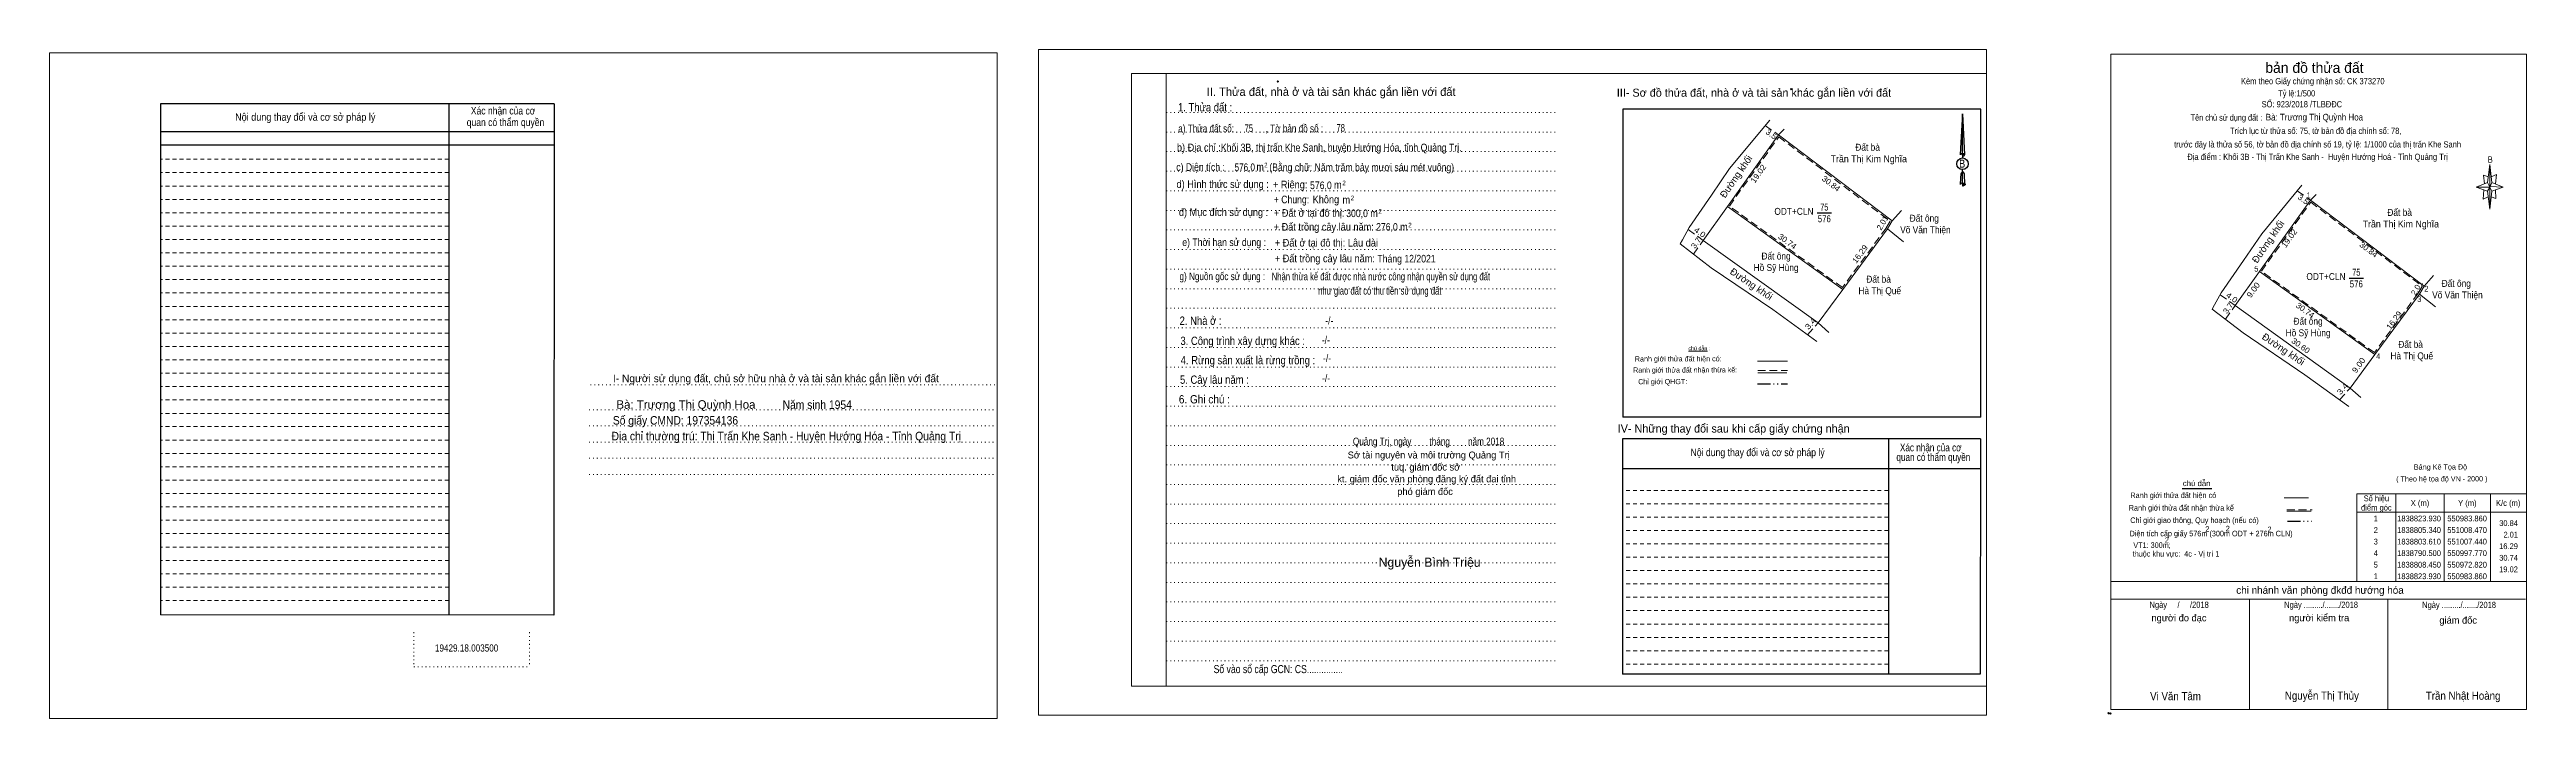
# Model space of a CAD drawing. Header units: metres. Extents: x 550494 to 551512, y 1838712 to 1838862.
# Drawn here: x 550494 to 551031, y 1838712 to 1838856 of the extents above; entities that cross this region are included whole.
import ezdxf
from ezdxf.enums import TextEntityAlignment as Align

# ---------------------------------------------------------------- set-up
doc = ezdxf.new("R2010")
doc.units = ezdxf.units.M
doc.header["$LTSCALE"] = 0.56
doc.header["$PDMODE"] = 32
doc.header["$PDSIZE"] = 0.28
for name, pattern in [('DASH_DOUBLE_DOT', [9.2, 5, -1.2, 0.3, -1.2, 0.3, -1.2]), ('DOTTED', [1.5, 0.3, -1.2]), ('MEDIUM_DASHED', [4.5, 3, -1.5]), ('SHORT_DASHED', [2.7, 1.5, -1.2])]:
    doc.linetypes.add(name, pattern=pattern)
for name, color, linetype, lineweight in [('1', 7, 'DOTTED', 13), ('10', 7, 'Continuous', 13), ('16', 7, 'Continuous', 25), ('18', 7, 'Continuous', 25), ('2', 7, 'SHORT_DASHED', 13), ('28', 7, 'Continuous', 25), ('5', 7, 'Continuous', 13), ('55', 7, 'Continuous', 13), ('63', 7, 'Continuous', 13)]:
    doc.layers.add(name, color=color, linetype=linetype, lineweight=lineweight)
doc.layers.add('34', color=7, linetype='Continuous')

msp = doc.modelspace()

# ---------------------------------------------------------------- linework, layer by layer
at = {"layer": '1', "linetype": 'Continuous'}
for p, q in [((550728.59, 1838851.29), (550913.69, 1838851.29)), ((550728.59, 1838851.29), (550728.59, 1838718.79)), ((550913.69, 1838851.29), (550913.69, 1838717.67)), ((550728.59, 1838718.79), (550913.69, 1838718.79))]:
    msp.add_line(p, q, dxfattribs=at)
at = {"layer": '1'}
for p, q in [((550736.09, 1838851.29), (550736.09, 1838718.79)), ((550736.09, 1838851.29), (550736.09, 1838718.79)), ((550736.17, 1838842.87), (550820.71, 1838842.87)), ((550736.17, 1838838.65), (550820.71, 1838838.65)), ((550736.17, 1838834.41), (550820.71, 1838834.41)), ((550736.17, 1838830.17), (550820.71, 1838830.17)), ((550736.17, 1838825.93), (550820.71, 1838825.93)), ((550736.17, 1838821.69), (550820.71, 1838821.69)), ((550736.17, 1838817.47), (550820.71, 1838817.47)), ((550736.17, 1838813.23), (550820.71, 1838813.23)), ((550736.17, 1838808.99), (550820.71, 1838808.99)), ((550736.17, 1838804.75), (550820.71, 1838804.75)), ((550736.17, 1838800.53), (550820.71, 1838800.53)), ((550736.17, 1838796.29), (550820.71, 1838796.29)), ((550736.17, 1838792.05), (550820.71, 1838792.05)), ((550611.47, 1838783.97), (550699.53, 1838783.97)), ((550736.17, 1838787.81), (550820.71, 1838787.81)), ((550736.17, 1838783.57), (550820.71, 1838783.57)), ((550611.18, 1838778.57), (550699.23, 1838778.57)), ((550736.17, 1838779.35), (550820.71, 1838779.35)), ((550611.18, 1838775.07), (550699.23, 1838775.07)), ((550736.17, 1838775.11), (550820.71, 1838775.11)), ((550611.18, 1838771.57), (550699.23, 1838771.57)), ((550611.18, 1838768.07), (550699.23, 1838768.07)), ((550736.17, 1838770.87), (550820.71, 1838770.87)), ((550611.18, 1838764.57), (550699.23, 1838764.57)), ((550736.17, 1838766.65), (550820.71, 1838766.65)), ((550736.17, 1838762.41), (550820.71, 1838762.41)), ((550736.17, 1838758.15), (550820.71, 1838758.15)), ((550736.17, 1838753.93), (550820.71, 1838753.93)), ((550736.17, 1838749.71), (550820.71, 1838749.71)), ((550736.17, 1838745.45), (550820.71, 1838745.45)), ((550736.17, 1838741.21), (550820.71, 1838741.21)), ((550736.17, 1838736.99), (550820.71, 1838736.99)), ((550573.25, 1838730.43), (550573.25, 1838722.93)), ((550598.23, 1838730.43), (550598.23, 1838722.93)), ((550736.17, 1838732.75), (550820.71, 1838732.75)), ((550736.17, 1838728.51), (550820.71, 1838728.51)), ((550736.17, 1838724.27), (550820.71, 1838724.27)), ((550573.25, 1838722.93), (550598.23, 1838722.93))]:
    msp.add_line(p, q, dxfattribs=at)
at = {"layer": '1', "linetype": 'Continuous'}
for points in [[(550494.34, 1838711.79), (550699.54, 1838711.79), (550699.54, 1838855.79), (550494.34, 1838855.79)], [(550494.34, 1838855.79), (550699.54, 1838855.79), (550699.54, 1838711.79), (550494.34, 1838711.79)], [(550494.34, 1838711.79), (550699.54, 1838711.79), (550699.54, 1838855.79), (550494.34, 1838855.79)], [(550708.49, 1838712.49), (550913.69, 1838712.49), (550913.69, 1838856.49), (550708.49, 1838856.49)], [(550736.09, 1838851.29), (550913.69, 1838851.29), (550913.69, 1838718.79), (550736.09, 1838718.79)]]:
    msp.add_lwpolyline(points, close=True, dxfattribs=at)
at = {"layer": '10'}
for p, q in [((550858.11, 1838830.76), (550866.8, 1838841.24)), ((550869.88, 1838839.24), (550868.67, 1838838.03)), ((550973.3, 1838816.66), (550981.99, 1838827.14)), ((550857.63, 1838822.55), (550882.58, 1838804.6)), ((550893.28, 1838819.44), (550895.33, 1838821.68)), ((550985.07, 1838825.14), (550983.86, 1838823.93)), ((550847.93, 1838815.36), (550849.34, 1838817.97)), ((550852.4, 1838815.22), (550877.24, 1838797.35)), ((550892.25, 1838817.71), (550895.76, 1838814.9)), ((550972.82, 1838808.45), (550997.77, 1838790.5)), ((551008.47, 1838805.34), (551010.52, 1838807.58)), ((550867.48, 1838800.25), (550876.96, 1838793.35)), ((550963.12, 1838801.26), (550964.53, 1838803.87)), ((550967.59, 1838801.12), (550992.43, 1838783.25)), ((551007.44, 1838803.61), (551010.95, 1838800.8)), ((550879.58, 1838795.3), (550877.24, 1838797.35)), ((550982.67, 1838786.15), (550992.15, 1838779.25)), ((550994.77, 1838781.2), (550992.43, 1838783.25))]:
    msp.add_line(p, q, dxfattribs=at)
at = {"layer": '10', "linetype": 'MEDIUM_DASHED'}
for p, q in [((550865.82, 1838840.06), (550868.67, 1838838.03)), ((550981.01, 1838825.96), (550983.86, 1838823.93)), ((550849.12, 1838817.56), (550852.4, 1838815.22)), ((550850.25, 1838812.24), (550852.4, 1838815.22)), ((550964.31, 1838803.46), (550967.59, 1838801.12)), ((550965.44, 1838798.14), (550967.59, 1838801.12)), ((550874.99, 1838794.78), (550877.24, 1838797.35)), ((550990.18, 1838780.68), (550992.43, 1838783.25))]:
    msp.add_line(p, q, dxfattribs=at)
at = {"layer": '10', "lineweight": 25}
for p, q in [((550877.04, 1838821.15), (550880.17, 1838821.15)), ((550992.23, 1838807.05), (550995.36, 1838807.05))]:
    msp.add_line(p, q, dxfattribs=at)
at = {"layer": '10'}
for points in [[(550868.67, 1838838.03), (550857.63, 1838822.55), (550852.4, 1838815.22)], [(550868.67, 1838838.03), (550893.28, 1838819.44), (550892.25, 1838817.71)], [(550858.11, 1838830.76), (550854.15, 1838824.99), (550849.34, 1838817.97)], [(550983.86, 1838823.93), (550972.82, 1838808.45), (550967.59, 1838801.12)], [(550983.86, 1838823.93), (551008.47, 1838805.34), (551007.44, 1838803.61)], [(550867.48, 1838800.25), (550854.12, 1838809.3), (550847.36, 1838814.43), (550847.93, 1838815.36)], [(550892.25, 1838817.71), (550882.58, 1838804.6), (550877.24, 1838797.35)], [(550973.3, 1838816.66), (550969.34, 1838810.89), (550964.53, 1838803.87)], [(550982.67, 1838786.15), (550969.31, 1838795.2), (550962.55, 1838800.33), (550963.12, 1838801.26)], [(551007.44, 1838803.61), (550997.77, 1838790.5), (550992.43, 1838783.25)]]:
    msp.add_lwpolyline(points, dxfattribs=at)
at = {"layer": '10', "linetype": 'MEDIUM_DASHED'}
for points in [[(550868.74, 1838837.6), (550892.88, 1838819.36), (550892, 1838817.88), (550882.51, 1838805.02), (550858.05, 1838822.62)], [(550983.93, 1838823.5), (551008.07, 1838805.26), (551007.19, 1838803.78), (550997.7, 1838790.92), (550973.24, 1838808.52)]]:
    msp.add_lwpolyline(points, close=True, dxfattribs=at)
at = {"layer": '16'}
msp.add_line((550962.5, 1838761.45), (550956.05, 1838761.45), dxfattribs=at)
at = {"layer": '18'}
for p, q in [((550908.5, 1838842.59), (550908.97, 1838833.73)), ((550908.5, 1838842.59), (550908.97, 1838833.73)), ((550908.5, 1838842.59), (550908.97, 1838833.73)), ((550908.12, 1838835.13), (550908.05, 1838833.75)), ((550908.5, 1838834.03), (550908.5, 1838833.69)), ((550908.5, 1838833.69), (550908.5, 1838833.43)), ((550908.5, 1838833.43), (550908.5, 1838833.09)), ((550908.5, 1838833.43), (550908.5, 1838833.09)), ((550908.5, 1838833.43), (550908.5, 1838833.09)), ((550908.97, 1838833.73), (550908.97, 1838833.75)), ((550908.5, 1838830.13), (550908.5, 1838830.53)), ((550908.5, 1838830.13), (550908.5, 1838830.53)), ((550908.5, 1838830.13), (550908.5, 1838830.53)), ((550908.5, 1838830.13), (550908.85, 1838829.63)), ((550908.5, 1838830.13), (550908.85, 1838829.63)), ((550908.5, 1838830.13), (550908.85, 1838829.63)), ((550908.5, 1838827.63), (550908.5, 1838827.29)), ((550908.5, 1838827.29), (550908.5, 1838827.03)), ((550908.85, 1838829.63), (550908.97, 1838827.33)), ((550908.85, 1838829.63), (550908.97, 1838827.33)), ((550908.85, 1838829.63), (550908.97, 1838827.33))]:
    msp.add_line(p, q, dxfattribs=at)
for points in [[(550908.5, 1838834.03), (550908.5, 1838842.59), (550908.12, 1838835.13)], [(550908.5, 1838827.63), (550908.5, 1838830.13), (550908.17, 1838829.63), (550908.12, 1838828.69), (550908.05, 1838827.33)]]:
    msp.add_lwpolyline(points, dxfattribs=at)
msp.add_ellipse((550908.5186, 1838831.7797), major_axis=(0, 1.258), ratio=0.983453, dxfattribs=at)
for centre, start_param, end_param in [((550908.519, 1838833.7182), 1.57079633, 3.07445202), ((550908.519, 1838833.7182), 0.06714063, 1.57079633), ((550908.519, 1838833.7182), 4.71238898, 6.28318531), ((550908.519, 1838827.2977), 2.49106941, 3.07427841), ((550908.519, 1838827.2977), 1.57079633, 2.49106941), ((550908.519, 1838827.2977), 0.06714063, 1.57079633), ((550908.519, 1838827.2977), 4.71238898, 6.28318531)]:
    msp.add_ellipse(centre, major_axis=(0.4535, 0), ratio=0.655448, start_param=start_param, end_param=end_param, dxfattribs=at)
msp.add_point((550908.97, 1838827.33), dxfattribs=at)
at = {"layer": '2', "linetype": 'Continuous', "lineweight": 25}
for p, q in [((550603.61, 1838844.75), (550518.34, 1838844.75)), ((550518.34, 1838844.75), (550518.34, 1838734.23)), ((550580.77, 1838844.75), (550580.8, 1838734.15)), ((550603.61, 1838838.71), (550518.45, 1838838.71)), ((550603.61, 1838835.83), (550518.45, 1838835.83))]:
    msp.add_line(p, q, dxfattribs=at)
at = {"layer": '2'}
for p, q in [((550580.77, 1838832.75), (550518.33, 1838832.75)), ((550580.77, 1838829.87), (550518.33, 1838829.87)), ((550580.77, 1838829.87), (550518.34, 1838829.87)), ((550580.77, 1838826.97), (550518.34, 1838826.97)), ((550580.77, 1838824.07), (550518.34, 1838824.07)), ((550580.77, 1838821.19), (550518.34, 1838821.19)), ((550580.77, 1838818.29), (550518.34, 1838818.29)), ((550580.77, 1838815.41), (550518.34, 1838815.41)), ((550580.78, 1838812.51), (550518.34, 1838812.51)), ((550580.78, 1838809.61), (550518.34, 1838809.61)), ((550580.78, 1838806.73), (550518.34, 1838806.73)), ((550580.79, 1838803.83), (550518.34, 1838803.83)), ((550580.79, 1838800.93), (550518.34, 1838800.93)), ((550580.79, 1838798.05), (550518.34, 1838798.05)), ((550580.79, 1838795.15), (550518.34, 1838795.15)), ((550580.79, 1838792.27), (550518.34, 1838792.27)), ((550580.79, 1838789.37), (550518.34, 1838789.37)), ((550580.79, 1838786.47), (550518.34, 1838786.47)), ((550580.79, 1838783.59), (550518.34, 1838783.59)), ((550580.79, 1838780.69), (550518.34, 1838780.69)), ((550580.79, 1838777.79), (550518.34, 1838777.79)), ((550580.79, 1838774.91), (550518.34, 1838774.91)), ((550580.8, 1838772.01), (550518.34, 1838772.01)), ((550580.8, 1838769.11), (550518.34, 1838769.11)), ((550580.8, 1838766.23), (550518.34, 1838766.23)), ((550580.8, 1838763.33), (550518.34, 1838763.33)), ((550580.81, 1838760.45), (550518.34, 1838760.45)), ((550580.81, 1838757.55), (550518.34, 1838757.55)), ((550892.47, 1838758.25), (550834.89, 1838758.25)), ((550580.81, 1838754.65), (550518.34, 1838754.65)), ((550580.81, 1838751.77), (550518.34, 1838751.77)), ((550892.47, 1838755.35), (550834.89, 1838755.35)), ((550892.47, 1838752.45), (550834.89, 1838752.45)), ((550580.81, 1838748.87), (550518.34, 1838748.87)), ((550580.81, 1838745.97), (550518.34, 1838745.97)), ((550892.47, 1838749.57), (550834.89, 1838749.57)), ((550892.48, 1838746.67), (550834.89, 1838746.67)), ((550580.81, 1838743.09), (550518.34, 1838743.09)), ((550580.81, 1838740.19), (550518.34, 1838740.19)), ((550892.49, 1838743.79), (550834.89, 1838743.79)), ((550892.49, 1838740.89), (550834.89, 1838740.89)), ((550580.81, 1838737.31), (550518.34, 1838737.31)), ((550892.49, 1838737.99), (550834.89, 1838737.99)), ((550892.49, 1838735.11), (550834.89, 1838735.11)), ((550892.5, 1838732.21), (550834.89, 1838732.21)), ((550892.5, 1838729.31), (550834.89, 1838729.31)), ((550892.51, 1838726.43), (550834.89, 1838726.43)), ((550892.51, 1838723.53), (550834.89, 1838723.53))]:
    msp.add_line(p, q, dxfattribs=at)
at = {"layer": '2', "linetype": 'Continuous', "lineweight": 25}
msp.add_lwpolyline([(550603.61, 1838844.75), (550603.56, 1838734.11), (550518.34, 1838734.23)], dxfattribs=at)
at = {"layer": '28'}
for p, q in [((550834.96, 1838843.61), (550834.96, 1838776.97)), ((550912.49, 1838776.97), (550834.96, 1838776.97)), ((550892.47, 1838772.27), (550892.51, 1838721.39)), ((550912.41, 1838772.27), (550912.37, 1838721.39)), ((550912.4, 1838765.81), (550834.89, 1838765.81)), ((550912.37, 1838721.39), (550834.89, 1838721.39))]:
    msp.add_line(p, q, dxfattribs=at)
at = {"layer": '28', "linetype": 'SHORT_DASHED', "lineweight": 13}
msp.add_line((550892.46, 1838761.13), (550834.89, 1838761.13), dxfattribs=at)
at = {"layer": '28'}
for points in [[(550912.49, 1838776.97), (550912.49, 1838843.61), (550834.96, 1838843.61)], [(550912.41, 1838772.27), (550834.89, 1838772.27), (550834.89, 1838721.39)]]:
    msp.add_lwpolyline(points, dxfattribs=at)
msp.add_point((550871.43, 1838847.93), dxfattribs=at)
at = {"layer": '5'}
for p, q in [((551022.22, 1838827.75), (551022.72, 1838831.65)), ((551022.22, 1838825.85), (551019.72, 1838826.75)), ((551023.12, 1838825.85), (551022.72, 1838821.95)), ((551023.12, 1838827.75), (551025.62, 1838826.75)), ((551023.92, 1838826.15), (551024.02, 1838824.25)), ((551024.02, 1838824.25), (551023.02, 1838824.65)), ((550978.19, 1838759.48), (550983.47, 1838759.48)), ((550978.77, 1838756.61), (550984.05, 1838756.61)), ((550940.63, 1838741.39), (551030.63, 1838741.39)), ((550940.63, 1838737.59), (551030.43, 1838737.59)), ((550940.63, 1838737.59), (551030.43, 1838737.59)), ((550940.63, 1838737.59), (551030.43, 1838737.59)), ((550970.63, 1838713.69), (550970.63, 1838737.59)), ((551000.63, 1838713.69), (551000.63, 1838737.59))]:
    msp.add_line(p, q, dxfattribs=at)
at = {"layer": '5', "linetype": 'MEDIUM_DASHED'}
msp.add_line((550978.77, 1838756.93), (550984.21, 1838756.93), dxfattribs=at)
at = {"layer": '5', "linetype": 'DASH_DOUBLE_DOT', "lineweight": 25}
msp.add_line((550978.89, 1838754.47), (550984.12, 1838754.47), dxfattribs=at)
at = {"layer": '5'}
for points in [[(550940.63, 1838855.49), (551030.63, 1838855.49), (551030.63, 1838713.69), (550940.63, 1838713.69)], [(551022.72, 1838831.65), (551023.12, 1838827.75), (551022.72, 1838826.75)], [(551022.72, 1838826.75), (551019.72, 1838826.75), (551022.22, 1838827.75), (551023.12, 1838825.85), (551025.62, 1838826.75), (551022.72, 1838826.85)], [(551022.72, 1838826.75), (551022.72, 1838821.95), (551022.22, 1838825.85)]]:
    msp.add_lwpolyline(points, close=True, dxfattribs=at)
for points in [[(551022.72, 1838826.75), (551022.22, 1838827.75), (551019.72, 1838826.75)], [(551021.42, 1838826.15), (551021.22, 1838824.15), (551022.32, 1838824.65)], [(551022.42, 1838828.95), (551021.32, 1838829.35), (551021.52, 1838827.45)], [(551022.72, 1838826.75), (551023.12, 1838825.85), (551025.62, 1838826.75)], [(551023.02, 1838828.95), (551024.12, 1838829.45), (551023.92, 1838827.45)], [(551030.63, 1838713.69), (550940.63, 1838713.69), (550940.63, 1838737.59)]]:
    msp.add_lwpolyline(points, dxfattribs=at)
for p in [(550760.31, 1838849.59), (550940.15, 1838712.91), (550940.55, 1838712.85)]:
    msp.add_point(p, dxfattribs=at)
at = {"layer": '55'}
for p, q in [((550849.22, 1838791.23), (550853.29, 1838791.21)), ((550864.16, 1838789.07), (550870.66, 1838789.07)), ((550864.22, 1838786.59), (550870.46, 1838786.59)), ((550864.22, 1838786.59), (550870.46, 1838786.59))]:
    msp.add_line(p, q, dxfattribs=at)
at = {"layer": '55', "linetype": 'DASH_DOUBLE_DOT', "lineweight": 25}
msp.add_line((550864.12, 1838784.21), (550870.62, 1838784.21), dxfattribs=at)
at = {"layer": '55', "linetype": 'MEDIUM_DASHED'}
msp.add_line((550864.2, 1838787.03), (550870.6, 1838787.03), dxfattribs=at)
at = {"layer": '63'}
for p, q in [((550993.93, 1838756.39), (551030.63, 1838756.39)), ((551002.33, 1838760.39), (551002.33, 1838741.39)), ((551012.83, 1838760.39), (551012.83, 1838741.39)), ((551022.83, 1838760.39), (551022.83, 1838741.39))]:
    msp.add_line(p, q, dxfattribs=at)
msp.add_lwpolyline([(550993.93, 1838760.39), (551030.63, 1838760.39), (551030.63, 1838741.39), (550993.93, 1838741.39)], close=True, dxfattribs=at)

# ---------------------------------------------------------------- texts
at = {"layer": '10'}
for s, height, rotation, width, p in [('3.5', 1.2, 324.538, 1.1, (550866.7719, 1838837.6851)), ('19.02', 1.25, 54.504, 1.05, (550864.8302, 1838829.2771)), ('30.84', 1.25, 322.933, 1.05, (550879.6933, 1838826.9927)), ('3.5', 1.2, 324.538, 1.1, (550981.9619, 1838823.5851)), ('3.7', 1.2, 54.19, 1.1, (550851.3201, 1838814.3089)), ('4.0', 1.2, 324.495, 1.15, (550851.3065, 1838816.4563)), ('30.74', 1.25, 324.267, 1.05, (550870.24, 1838814.4862)), ('19.02', 1.25, 54.504, 1.05, (550979.7866, 1838815.2921)), ('16.29', 1.25, 53.587, 1.05, (550886.8354, 1838811.884)), ('30.84', 1.25, 322.933, 1.05, (550996.0833, 1838812.7227)), ('9.00', 1.25, 54.492, 1.1, (550971.9952, 1838804.117)), ('3.7', 1.2, 54.19, 1.1, (550966.5101, 1838800.2089)), ('4.0', 1.2, 324.495, 1.15, (550966.4965, 1838802.3563)), ('30.74', 1.25, 324.267, 1.05, (550982.36, 1838799.5862)), ('16.29', 1.25, 53.587, 1.05, (551002.4854, 1838797.554)), ('3.4', 1.2, 48.798, 1.2, (550876.066, 1838796.7948)), ('30.60', 1.25, 324.269, 1.05, (550981.39, 1838791.9163)), ('9.00', 1.25, 53.626, 1.1, (550994.808, 1838787.8244)), ('3.4', 1.2, 48.798, 1.2, (550991.256, 1838782.6948))]:
    msp.add_text(s, height=height, rotation=rotation, dxfattribs=dict(at, width=width)).set_placement(p, align=Align.CENTER)
for s, height, rotation, p in [('Đường khối', 1.5, 55.538, (550860.1172, 1838828.6106)), ('2.01', 1.25, 59.231, (550891.7424, 1838818.6753)), ('Đường khối', 1.5, 55.538, (550975.3072, 1838814.5106)), ('Đường khối', 1.5, 325.886, (550862.4044, 1838805.1413)), ('2.01', 1.25, 59.231, (551007.4424, 1838804.5753)), ('Đường khối', 1.5, 325.886, (550977.5944, 1838791.0413))]:
    msp.add_text(s, height=height, rotation=rotation, dxfattribs=at).set_placement(p, align=Align.CENTER)
for s, width, p in [('Trần Thị Kim Nghĩa', 0.95, (550888.235, 1838832.11)), ('Đất bà ', 0.9, (550888.23, 1838834.61)), ('576', 0.85, (550878.6, 1838819.14)), ('75', 0.8, (550878.6, 1838821.66)), ('Đất ông ', 0.9, (550900.495, 1838819.26)), ('Đất bà ', 0.9, (551003.42, 1838820.51)), ('Võ Văn Thiện', 0.9, (550900.5, 1838816.76)), ('Trần Thị Kim Nghĩa', 0.95, (551003.425, 1838818.01)), ('Hồ Sỹ Hùng', 0.9, (550868.16, 1838808.57)), ('Đất ông', 0.9, (550868.16, 1838811.07)), ('Hà Thị Quế', 0.9, (550890.61, 1838803.57)), ('Đất bà ', 0.9, (550890.61, 1838806.07)), ('576', 0.85, (550993.79, 1838805.04)), ('75', 0.8, (550993.79, 1838807.56)), ('Đất ông ', 0.9, (551015.685, 1838805.16)), ('Võ Văn Thiện', 0.9, (551015.69, 1838802.66)), ('Hồ Sỹ Hùng', 0.9, (550983.35, 1838794.47)), ('Đất ông', 0.9, (550983.35, 1838796.97)), ('Đất bà ', 0.9, (551005.8, 1838791.97)), ('Hà Thị Quế', 0.9, (551005.8, 1838789.47))]:
    msp.add_text(s, height=1.5, dxfattribs=dict(at, width=width)).set_placement(p, align=Align.CENTER)
for s, height, width, p in [('ODT+CLN ', 1.5, 0.9, (550876.77, 1838820.74)), (' 1', 1.25, 0.75, (550983.92, 1838824.33)), (' 5', 1.25, 0.8, (550972.59, 1838808.45)), ('ODT+CLN ', 1.5, 0.9, (550991.96, 1838806.64)), (' 2', 1.25, 0.85, (551009.41, 1838804.12)), (' 3', 1.25, 0.8, (551007.86, 1838801.88)), (' 4', 1.25, 0.85, (550998.99, 1838789.53))]:
    msp.add_text(s, height=height, dxfattribs=dict(at, width=width)).set_placement(p, align=Align.RIGHT)
for p in [(550847.9349, 1838815.36), (550847.9349, 1838815.36), (550847.9349, 1838815.36), (550867.4849, 1838800.25), (550867.4849, 1838800.25), (550867.4849, 1838800.25), (550963.1249, 1838801.26), (550963.1249, 1838801.26), (550963.1249, 1838801.26), (550877.2449, 1838797.35), (550877.2449, 1838797.35), (550877.2449, 1838797.35), (550982.6749, 1838786.15), (550982.6749, 1838786.15), (550982.6749, 1838786.15), (550992.4349, 1838783.25), (550992.4349, 1838783.25), (550992.4349, 1838783.25)]:
    msp.add_text('D', height=0.01, dxfattribs=at).set_placement(p, align=Align.CENTER)
at = {"layer": '16', "width": 0.8}
for p in [(550952.775, 1838749.78), (550961.545, 1838752.18), (550965.955, 1838752.26), (550975.005, 1838752.09)]:
    msp.add_text('2', height=1.2, dxfattribs=at).set_placement(p, align=Align.CENTER)
at = {"layer": '18'}
for s, height, p in [('II. Thửa đất, nhà ở và tài sản khác gắn liền với đất', 1.8, (550771.83, 1838846.47)), ('Sở tài nguyên và môi trường Quảng Trị', 1.5, (550792.95, 1838768.03)), ('tuq. giám đốc sở', 1.5, (550792.32, 1838765.41)), ('kt. giám đốc văn phòng đăng ký đất đai tỉnh', 1.5, (550792.515, 1838762.85)), ('phó giám đốc', 1.5, (550792.165, 1838760.13)), ('Nguyễn Bình Triệu', 1.98, (550793.155, 1838744.59))]:
    msp.add_text(s, height=height, dxfattribs=at).set_placement(p, align=Align.CENTER)
for s, height, width, p in [('1. Thửa đất :', 1.8, 0.85, (550744.535, 1838843.11)), ('a) Thửa đất số:              , Tờ bản đồ số : ', 1.65, 0.8, (550754.65, 1838838.61)), ('75', 1.65, 0.75, (550754.005, 1838838.65)), ('78', 1.65, 0.75, (550773.895, 1838838.73)), ('c) Diện tích :                                                   ', 1.65, 0.85, (550756.845, 1838830.25)), ('b) Địa chỉ : ', 1.65, 0.9, (550743.46, 1838834.49)), (' Khối 3B, thị trấn Khe Sanh, huyện Hướng Hóa, tỉnh Quảng Trị.', 1.65, 0.85, (550773.745, 1838834.48)), ('576,0', 1.65, 0.8, (550753.125, 1838830.21)), (' m', 1.65, 0.85, (550756.195, 1838830.29)), ('2', 1, 0.75, (550757.695, 1838831.01)), ('(Bằng chữ: Năm trăm bảy mươi sáu mét vuông)', 1.65, 0.85, (550778.445, 1838830.2)), ('B', 1.728, 0.85, (550908.455, 1838830.95)), ('d) Hình thức sử dụng :', 1.65, 0.9, (550748.345, 1838826.56)), ('+ Riêng: ', 1.65, 0.9, (550763.235, 1838826.47)), ('576,0', 1.65, 0.85, (550769.605, 1838826.3)), (' m', 1.65, 0.9, (550773.005, 1838826.42)), ('2', 1, 0.8, (550774.62, 1838827.14)), ('đ) Mục đích sử dụng :', 1.65, 0.9, (550748.525, 1838820.49)), ('       + Chung:', 1.65, 0.85, (550761.41, 1838823.23)), ('+ Đất ở tại đô thị: ', 1.65, 0.9, (550767.34, 1838820.33)), ('Không', 1.65, 0.9, (550770.69, 1838823.25)), (' m', 1.65, 0.9, (550774.835, 1838823.17)), ('300,0', 1.65, 0.85, (550777.435, 1838820.25)), ('2', 1, 0.8, (550776.43, 1838823.89)), (' m', 1.65, 0.9, (550780.835, 1838820.26)), ('2', 1, 0.8, (550782.43, 1838820.98)), ('e) Thời hạn sử dụng :', 1.65, 0.85, (550748.655, 1838813.99)), ('+ Đất trồng cây lâu năm: ', 1.65, 0.9, (550770.5, 1838817.32)), ('+ Đất ở tại đô thị: Lâu dài', 1.65, 0.9, (550770.79, 1838813.88)), ('276,0', 1.65, 0.85, (550783.905, 1838817.3)), (' m', 1.65, 0.9, (550787.305, 1838817.31)), ('2', 1, 0.8, (550788.9, 1838818.03)), ('+ Đất trồng cây lâu năm: ', 1.65, 0.9, (550770.74, 1838810.48)), ('Tháng 12/2021', 1.65, 0.85, (550788.145, 1838810.43)), ('g) Nguồn gốc sử dụng :', 1.65, 0.8, (550748.27, 1838806.61)), ('Nhận thừa kế đất được nhà nước công nhận quyền sử dụng đất', 1.65, 0.75, (550782.6, 1838806.58)), ('như giao đất có thu tiền sử dụng đất', 1.65, 0.75, (550782.355, 1838803.48)), ('2. Nhà ở :', 1.8, 0.85, (550743.555, 1838796.94)), ('3. Công trình xây dựng khác :', 1.8, 0.85, (550752.68, 1838792.58)), ('4. Rừng sản xuất là rừng trồng :', 1.8, 0.85, (550753.815, 1838788.4)), ('5. Cây lâu năm :', 1.8, 0.85, (550746.55, 1838784.18)), ('6. Ghi chú :', 1.8, 0.9, (550744.395, 1838779.94)), ('Quảng Trị, ngày        tháng        năm 2018', 1.65, 0.8, (550792.925, 1838770.89)), ('19429.18.003500', 1.55, 0.85, (550584.645, 1838726.25)), ('Số vào sổ cấp GCN: CS...............', 1.75, 0.8, (550760.37, 1838721.59))]:
    msp.add_text(s, height=height, dxfattribs=dict(at, width=width)).set_placement(p, align=Align.CENTER)
at = {"layer": '2'}
for s, height, width, p in [('Tỷ lệ:1/500', 1.35, 0.9, (550980.88, 1838846.35)), ('Nội dung thay đổi và cơ sở pháp lý', 1.63, 0.9, (550549.71, 1838841.09)), ('Nội dung thay đổi và cơ sở pháp lý', 1.63, 0.9, (550549.71, 1838841.09)), ('Xác nhận của cơ', 1.63, 0.85, (550592.545, 1838842.45)), ('Xác nhận của cơ', 1.63, 0.85, (550592.545, 1838842.45)), (' quan có thẩm quyền', 1.63, 0.85, (550592.805, 1838839.95)), (' quan có thẩm quyền', 1.63, 0.85, (550592.805, 1838839.95))]:
    msp.add_text(s, height=height, dxfattribs=dict(at, width=width)).set_placement(p, align=Align.CENTER)
at = {"layer": '28'}
for s, height, p in [('III- Sơ đồ thửa đất, nhà ở và tài sản khác gắn liền với đất', 1.75, (550863.37, 1838846.29)), ('I- Người sử dụng đất, chủ sở hữu nhà ở và tài sản khác gắn liền với đất', 1.653, (550651.605, 1838784.53)), ('Bà: Trương Thị Quỳnh Hoa', 1.85, (550632.135, 1838778.78)), ('IV- Những thay đổi sau khi cấp giấy chứng nhận', 1.75, (550858.985, 1838773.63))]:
    msp.add_text(s, height=height, dxfattribs=at).set_placement(p, align=Align.CENTER)
for s, height, width, p in [('-/-', 1.65, 0.85, (550770.685, 1838792.84)), ('-/-', 1.65, 0.85, (550771.425, 1838797.04)), ('-/-', 1.65, 0.85, (550770.945, 1838788.9)), ('-/-', 1.65, 0.85, (550770.735, 1838784.58)), ('Năm sinh 1954', 1.85, 0.9, (550660.555, 1838778.74)), ('Địa chỉ thường trú: Thị Trấn Khe Sanh - Huyện Hướng Hóa - Tỉnh Quảng Trị', 1.855, 0.9, (550653.855, 1838771.94)), ('Số giấy CMND: 197354136', 1.85, 0.9, (550629.86, 1838775.35)), ('Nội dung thay đổi và cơ sở pháp lý', 1.65, 0.85, (550864.16, 1838768.53)), (' quan có thẩm quyền', 1.65, 0.8, (550901.965, 1838767.49)), ('Xác nhận của cơ', 1.65, 0.8, (550901.645, 1838769.57))]:
    msp.add_text(s, height=height, dxfattribs=dict(at, width=width)).set_placement(p, align=Align.CENTER)
at = {"layer": '34', "width": 0.9}
msp.add_text('Bà: Trương Thị Quỳnh Hoa', height=1.44, dxfattribs=at).set_placement((550974.18, 1838841.15))
at = {"layer": '5'}
for s, height, p in [('bản đồ thửa đất', 2.25, (550984.725, 1838851.45)), ('chi nhánh văn phòng đkđđ hướng hóa', 1.6, (550985.93, 1838738.75)), ('người đo đạc', 1.5, (550955.395, 1838732.79)), ('người kiểm tra', 1.5, (550985.745, 1838732.81)), ('giám đốc', 1.5, (551015.845, 1838732.29))]:
    msp.add_text(s, height=height, dxfattribs=at).set_placement(p, align=Align.CENTER)
for s, height, width, p in [('Kèm theo Giấy chứng nhận số: CK 373270', 1.35, 0.9, (550984.365, 1838848.99)), ('Tên chủ sử dụng đất :', 1.35, 0.85, (550965.675, 1838841.11)), ('SỐ: 923/2018 /TLBĐĐC', 1.35, 0.9, (550982, 1838843.99)), ('trước đây là thửa số 56, tờ bản đồ địa chính số 19, tỷ lệ: 1/1000 của thị trấn Khe Sanh', 1.35, 0.9, (550985.415, 1838835.31)), ('Trích lục từ thửa số: 75, tờ bản đồ địa chính số: 78, ', 1.35, 0.9, (550985.23, 1838838.23)), ('Địa điểm : Khối 3B - Thị Trấn Khe Sanh -  Huyện Hướng Hoá - Tỉnh Quảng Trị ', 1.35, 0.9, (550985.645, 1838832.61)), ('B', 1.378, 0.8, (551022.8, 1838832.01)), ('chú dẫn', 1.2, 1.05, (550959.22, 1838762.05)), ('Ranh giới thửa đất nhận thừa kế', 1.2, 0.9, (550955.905, 1838756.75)), ('Ranh giới thửa đất hiện có ', 1.2, 0.9, (550954.385, 1838759.46)), ('Chỉ giới giao thông, Quy hoạch (nếu có)', 1.2, 0.9, (550958.755, 1838754.07)), ('Diện tích cấp giấy 576m (300m ODT + 276m CLN)', 1.2, 0.9, (550962.355, 1838751.19)), ('VT1: 300m; ', 1.2, 0.9, (550949.78, 1838748.68)), ('thuộc khu vực:  4c - Vị trí 1', 1.2, 0.9, (550954.75, 1838746.81)), ('Ngày     /     /2018', 1.35, 0.9, (550955.435, 1838735.71)), ('Ngày ........./......./2018', 1.35, 0.9, (550986.16, 1838735.71)), ('Ngày ........./......./2018', 1.35, 0.9, (551016.04, 1838735.67)), ('Vi Văn Tâm', 1.75, 0.9, (550954.645, 1838715.73)), ('Nguyễn Thị Thủy', 1.75, 0.9, (550986.335, 1838715.85)), ('Trần Nhật Hoàng', 1.75, 0.9, (551016.92, 1838715.83))]:
    msp.add_text(s, height=height, dxfattribs=dict(at, width=width)).set_placement(p, align=Align.CENTER)
at = {"layer": '55'}
for s, height, width, p in [('Ranh giới thửa đất hiện có:', 1.13, 0.9, (550846.9838, 1838789.0276)), ('Chỉ giới QHGT:', 1.125, 0.9, (550843.6188, 1838784.1004)), ('Ranh giới thửa đất nhận thừa kế:', 1.12, 0.85, (550848.4688, 1838786.621)), ('( Theo hệ tọa độ VN - 2000 )', 1.13, 0.9, (551012.3088, 1838763.0589))]:
    msp.add_text(s, height=height, rotation=0.127, dxfattribs=dict(at, width=width)).set_placement(p, align=Align.CENTER)
for s, height, rotation, p in [('chú dẫn :', 0.8323, 359.976, (550851.5448, 1838791.4488)), ('Bảng Kê Tọa Độ', 1.13, 0.127, (551012.0188, 1838765.6333))]:
    msp.add_text(s, height=height, rotation=rotation, dxfattribs=at).set_placement(p, align=Align.CENTER)
at = {"layer": '63'}
for s, width, p in [('điểm góc', 0.9, (550998.13, 1838756.77)), ('Số hiệu', 0.85, (550998.13, 1838758.77)), ('X (m)', 0.95, (551007.58, 1838757.77)), ('Y (m)', 0.95, (551017.835, 1838757.77)), ('K/c (m)', 0.95, (551026.675, 1838757.77)), (' 2', 0.85, (550997.785, 1838751.92)), (' 1', 0.75, (550997.78, 1838754.42)), ('1838823.930', 0.85, (551007.38, 1838754.42)), ('1838805.340', 0.85, (551007.38, 1838751.92)), ('550983.860', 0.85, (551017.78, 1838754.42)), ('551008.470', 0.85, (551017.78, 1838751.92)), (' 4', 0.85, (550997.78, 1838746.92)), (' 3', 0.8, (550997.775, 1838749.42)), (' 5', 0.8, (550997.785, 1838744.42)), ('1838803.610', 0.85, (551007.38, 1838749.42)), ('1838790.500', 0.85, (551007.38, 1838746.92)), ('1838808.450', 0.85, (551007.38, 1838744.42)), ('551007.440', 0.85, (551017.78, 1838749.42)), ('550997.770', 0.85, (551017.78, 1838746.92)), ('550972.820', 0.85, (551017.78, 1838744.42)), (' 1', 0.75, (550997.78, 1838741.92)), ('1838823.930', 0.85, (551007.38, 1838741.92)), ('550983.860', 0.85, (551017.78, 1838741.92))]:
    msp.add_text(s, height=1.25, dxfattribs=dict(at, width=width)).set_placement(p, align=Align.CENTER)
for s, width, p in [('30.84', 0.85, (551028.78, 1838753.42)), ('2.01', 0.8, (551028.78, 1838750.92)), ('30.74', 0.85, (551028.78, 1838745.92)), ('16.29', 0.85, (551028.78, 1838748.42)), ('19.02', 0.85, (551028.78, 1838743.42))]:
    msp.add_text(s, height=1.25, dxfattribs=dict(at, width=width)).set_placement(p, align=Align.RIGHT)

doc.saveas('drawing.dxf')
